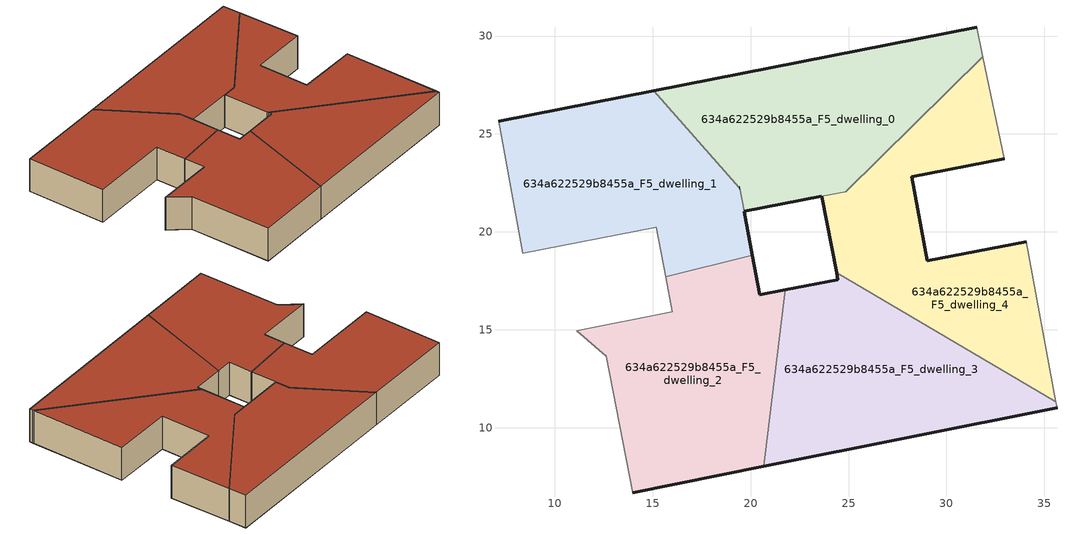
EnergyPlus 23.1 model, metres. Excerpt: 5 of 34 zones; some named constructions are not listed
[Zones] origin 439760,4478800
634a622529b8455a_F5_dwelling_0
 floor to 634a622529b8455a_F4_dwelling_0 (EU_floor_Construction): 24.85,22.05 31.85,28.96 31.54,30.44 15.05,27.21 19.44,22.25 19.67,21.04 z15
 wall outside (EU_wall_Construction): 23.62,21.81 19.67,21.04 / 15.05,27.21 31.54,30.44 z15:18; 19.44,22.25,18 19.43,22.26,15 19.43,22.26,18
 wall to 634a622529b8455a_F5_dwelling_1 (EU_wall_Construction): 19.67,21.04 19.44,22.25 / 19.43,22.26 15.05,27.21 z15:18
 wall adiabatic (EU_wall_Construction): 31.54,30.44 31.85,28.96 z15:18
 wall to 634a622529b8455a_F5_dwelling_4 (EU_wall_Construction): 31.85,28.96 24.85,22.05 23.62,21.81 z15:18
 roof outside (EU_roof_Construction): 31.54,30.44 31.85,28.96 24.85,22.05 19.67,21.04 19.44,22.25 15.05,27.21 z18
634a622529b8455a_F5_dwelling_1
 floor to 634a622529b8455a_F4_dwelling_1 (EU_floor_Construction): 20.09,18.81 19.44,22.25 15.05,27.21 7.13,25.65 8.36,18.9 15.17,20.22 15.66,17.7 z15
 wall outside (EU_wall_Construction): 19.67,21.04 20.09,18.81 / 7.13,25.65 15.05,27.21 z15:18; 19.44,22.25,18 19.43,22.26,15 19.44,22.25,15
 wall to 634a622529b8455a_F5_dwelling_2 (EU_wall_Construction): 20.09,18.81 15.66,17.7 z15:18
 wall adiabatic (EU_wall_Construction): 15.66,17.7 15.17,20.22 8.36,18.9 7.13,25.65 z15:18
 roof outside (EU_roof_Construction): 19.44,22.25 20.09,18.81 15.66,17.7 15.17,20.22 8.36,18.9 7.13,25.65 15.05,27.21 z18
634a622529b8455a_F5_dwelling_2
 floor to 634a622529b8455a_F4_dwelling_2 (EU_floor_Construction): 20.66,8.02 21.78,17.04 20.47,16.79 20.09,18.81 15.66,17.7 16.01,15.91 11.12,14.95 12.62,13.66 13.99,6.69 z15
 wall outside (EU_wall_Construction): 20.09,18.81 20.47,16.79 21.78,17.04 / 20.66,8.02 13.99,6.69 z15:18
 wall to 634a622529b8455a_F5_dwelling_3 (EU_wall_Construction): 21.78,17.04 20.66,8.02 z15:18
 wall adiabatic (EU_wall_Construction): 13.99,6.69 12.62,13.66 11.12,14.95 16.01,15.91 15.66,17.7 z15:18
 roof outside (EU_roof_Construction): 20.09,18.81 20.47,16.79 21.78,17.04 20.66,8.02 13.99,6.69 12.62,13.66 11.12,14.95 16.01,15.91 15.66,17.7 z18
634a622529b8455a_F5_dwelling_3
 floor to 634a622529b8455a_F4_dwelling_3 (EU_floor_Construction): 35.65,11.01 35.59,11.32 24.39,17.92 24.46,17.56 21.78,17.04 20.66,8.02 z15
 wall outside (EU_wall_Construction): 21.78,17.04 24.46,17.56 24.39,17.92 / 35.65,11.01 20.66,8.02 z15:18
 wall to 634a622529b8455a_F5_dwelling_4 (EU_wall_Construction): 24.39,17.92 35.59,11.32 z15:18
 wall adiabatic (EU_wall_Construction): 35.59,11.32 35.65,11.01 z15:18
 roof outside (EU_roof_Construction): 35.59,11.32 35.65,11.01 20.66,8.02 21.78,17.04 24.46,17.56 24.39,17.92 z18
634a622529b8455a_F5_dwelling_4
 floor to 634a622529b8455a_F4_dwelling_4 (EU_floor_Construction): 35.59,11.32 34.07,19.5 29.03,18.54 28.24,22.82 32.95,23.75 31.85,28.96 24.85,22.05 23.62,21.81 24.39,17.92 z15
 wall outside (EU_wall_Construction): 24.39,17.92 23.62,21.81 / 32.95,23.75 28.24,22.82 29.03,18.54 34.07,19.5 z15:18
 wall adiabatic (EU_wall_Construction): 34.07,19.5 35.59,11.32 / 31.85,28.96 32.95,23.75 z15:18
 roof outside (EU_roof_Construction): 31.85,28.96 32.95,23.75 28.24,22.82 29.03,18.54 34.07,19.5 35.59,11.32 24.39,17.92 23.62,21.81 24.85,22.05 z18
[SCHEDULE:CONSTANT]
Name | Hourly Value
EU_AlwaysOn | 1
EU_CoolingOff | 0
[SCHEDULE:FILE] Column Number=1; Rows to Skip at Top=0; Number of Hours of Data=8760; Column Separator=Comma; Interpolate to Timestep=No; Minutes per Item=60; Adjust Schedule for Daylight Savings=Yes
Name | File
EU_Step8_GainSchedule_634a622529b8455a_F4_dwelling_4_f000 | ../../schedules/634a622529b8455a/634a622529b8455a_F4_dwelling_4_f000_gain.csv
EU_Step8_GainSchedule_634a622529b8455a_F5_dwelling_0_f000 | ../../schedules/634a622529b8455a/634a622529b8455a_F5_dwelling_0_f000_gain.csv
EU_Step8_GainSchedule_634a622529b8455a_F5_dwelling_1_f000 | ../../schedules/634a622529b8455a/634a622529b8455a_F5_dwelling_1_f000_gain.csv
EU_Step8_GainSchedule_634a622529b8455a_F5_dwelling_2_f000 | ../../schedules/634a622529b8455a/634a622529b8455a_F5_dwelling_2_f000_gain.csv
EU_Step8_GainSchedule_634a622529b8455a_F5_dwelling_3_f000 | ../../schedules/634a622529b8455a/634a622529b8455a_F5_dwelling_3_f000_gain.csv
EU_Step8_GainSchedule_634a622529b8455a_F5_dwelling_4_f000 | ../../schedules/634a622529b8455a/634a622529b8455a_F5_dwelling_4_f000_gain.csv
